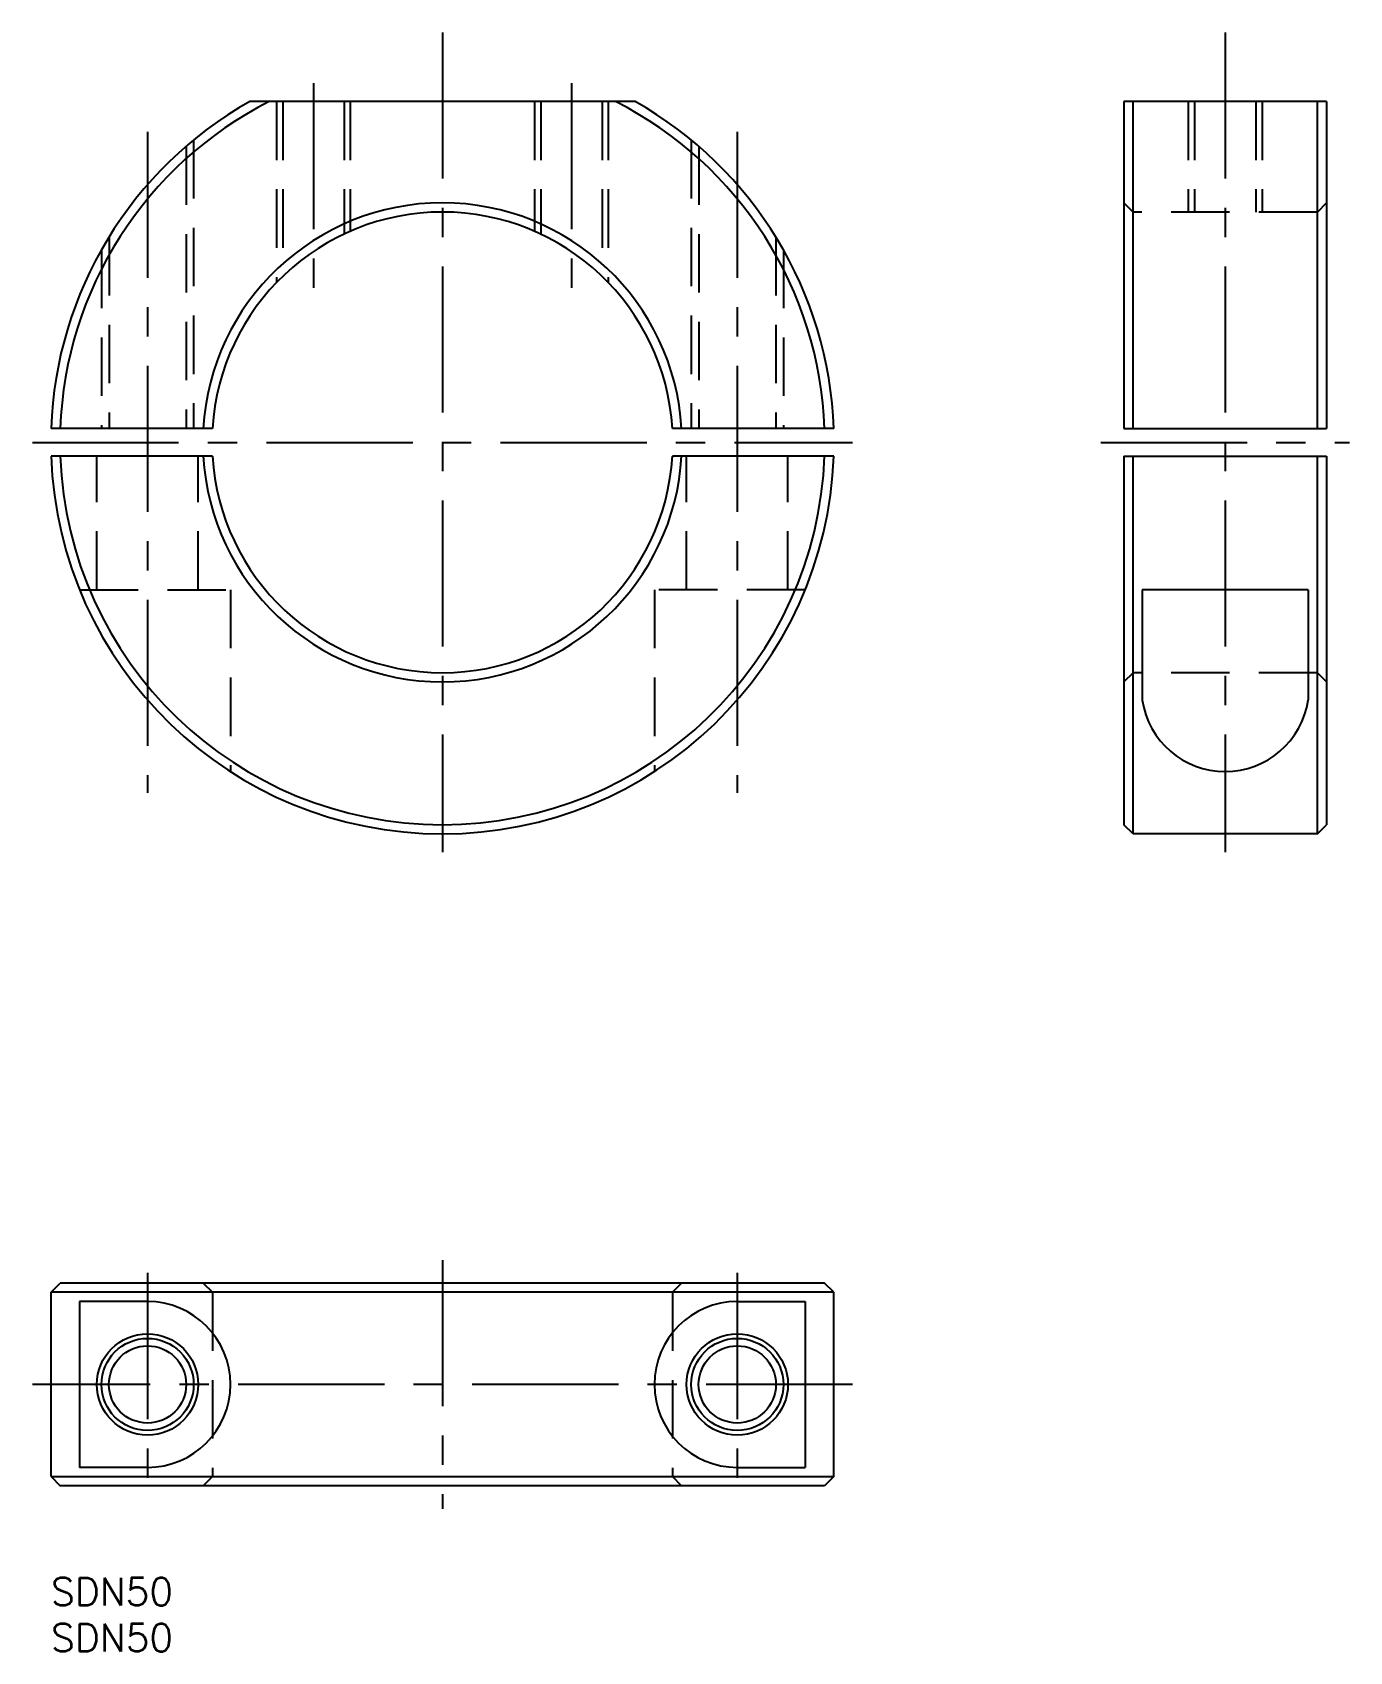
# Model space of a CAD drawing. Extents: x -2 to 141, y -8 to 168.
import ezdxf

# ---------------------------------------------------------------- set-up
doc = ezdxf.new("R2010")
doc.units = 0
doc.header["$LTSCALE"] = 0.5
doc.linetypes.add('CENTER', pattern=[50.8, 31.75, -6.35, 6.35, -6.35])
doc.linetypes.add('DASHED', pattern=[19.05, 12.7, -6.35])
for name, color, linetype in [('MSM_CENTER', 1, 'CENTER'), ('MSM_CONTINUOUS', 7, 'CONTINUOUS'), ('MSM_DASHED', 4, 'DASHED'), ('MSM_NARROW', 5, 'CONTINUOUS'), ('MSM_PART_NUMBER', 7, 'CONTINUOUS')]:
    doc.layers.add(name, color=color, linetype=linetype)
doc.styles.get("Standard").update_dxf_attribs({"font": 'txt.shx', "height": 3, "bigfont": 'bigfont.shx'})

# ---------------------------------------------------------------- blocks, each defined once
blk = doc.blocks.new('*U1')
at = {"layer": 'MSM_PART_NUMBER'}
blk.add_text('SDN50', height=3, dxfattribs=at).set_placement((0, -3))
blk = doc.blocks.new('*U2')
at = {"layer": 'MSM_PART_NUMBER'}
blk.add_text('SDN50', height=3, dxfattribs=at).set_placement((0, -8))

msp = doc.modelspace()

# ---------------------------------------------------------------- linework, layer by layer
at = {"layer": 'MSM_CENTER'}
for p, q in [((42.47, 167.76), (42.47, 78.76)), ((127.42, 167.76), (127.42, 78.76)), ((28.47, 162.26), (28.47, 139.45)), ((56.47, 162.26), (56.47, 139.45)), ((10.47, 156.98), (10.47, 85.22)), ((74.47, 156.98), (74.47, 85.22)), ((-2.03, 123.26), (86.97, 123.26)), ((113.92, 123.26), (140.92, 123.26)), ((42.47, 34.5), (42.47, 7.5)), ((10.47, 33.1), (10.47, 8.9)), ((74.47, 33.1), (74.47, 8.9)), ((86.97, 21), (-2.03, 21))]:
    msp.add_line(p, q, dxfattribs=at)
at = {"layer": 'MSM_CONTINUOUS'}
for p, q in [((63.38, 160.26), (21.56, 160.26)), ((138.42, 160.26), (116.42, 160.26)), ((116.42, 160.26), (116.42, 124.76)), ((117.42, 124.76), (117.42, 160.26)), ((137.42, 124.76), (137.42, 160.26)), ((138.42, 160.26), (138.42, 124.76)), ((17.52, 124.76), (0, 124.76)), ((84.95, 124.76), (67.43, 124.76)), ((116.42, 124.76), (138.42, 124.76)), ((17.52, 121.76), (0, 121.76)), ((84.95, 121.76), (67.43, 121.76)), ((116.42, 121.76), (138.42, 121.76)), ((116.42, 121.76), (116.42, 81.76)), ((117.42, 80.76), (117.42, 121.76)), ((137.42, 80.76), (137.42, 121.76)), ((138.42, 121.76), (138.42, 81.76)), ((136.42, 107.26), (118.42, 107.26)), ((118.42, 107.26), (118.42, 95.29)), ((136.42, 107.26), (136.42, 95.29)), ((117.42, 80.76), (116.42, 81.76)), ((137.42, 80.76), (138.42, 81.76)), ((137.42, 80.76), (117.42, 80.76)), ((0, 31), (1, 32)), ((83.95, 32), (1, 32)), ((84.95, 31), (83.95, 32)), ((0, 11), (0, 31)), ((84.95, 31), (0, 31)), ((10.47, 30), (3.1, 30)), ((3.1, 30), (3.1, 12)), ((74.47, 30), (81.85, 30)), ((81.85, 30), (81.85, 12)), ((84.95, 11), (84.95, 31)), ((0, 11), (1, 10)), ((0, 11), (84.95, 11)), ((10.47, 12), (3.1, 12)), ((74.47, 12), (81.85, 12)), ((84.95, 11), (83.95, 10)), ((83.95, 10), (1, 10))]:
    msp.add_line(p, q, dxfattribs=at)
for centre, radius in [((10.47, 21), 5.5), ((74.47, 21), 5.5), ((10.47, 21), 4.19), ((74.47, 21), 4.19)]:
    msp.add_circle(centre, radius, dxfattribs=at)
for centre, radius, start, end in [((42.47, 123.26), 42.5, 119.4729, 177.9774), ((42.47, 123.26), 41.5, 116.9293, 177.9286), ((42.47, 123.26), 41.5, 2.0714, 63.0707), ((42.47, 123.26), 42.5, 2.0226, 60.5271), ((42.47, 123.26), 26, 3.3074, 176.6926), ((42.47, 123.26), 25, 3.4398, 176.5602), ((42.47, 123.26), 42.5, 182.0226, 357.9774), ((42.47, 123.26), 41.5, 182.0714, 357.9286), ((42.47, 123.26), 26, 183.3074, 356.6926), ((42.47, 123.26), 25, 183.4398, 356.5602), ((127.42, 96.62), 9.1, 188.3904, 351.6096), ((10.47, 21), 9, 270, 90), ((74.47, 21), 9, 90, 270)]:
    msp.add_arc(centre, radius, start, end, dxfattribs=at)
at = {"layer": 'MSM_DASHED'}
for p, q in [((24.47, 160.26), (24.47, 140.61)), ((25.15, 160.26), (25.15, 141.29)), ((31.8, 160.26), (31.8, 145.87)), ((32.47, 160.26), (32.47, 146.18)), ((52.47, 160.26), (52.47, 146.18)), ((53.15, 160.26), (53.15, 145.87)), ((59.8, 160.26), (59.8, 141.29)), ((60.47, 160.26), (60.47, 140.61)), ((123.42, 160.26), (123.42, 148.26)), ((124.1, 160.26), (124.1, 148.26)), ((130.75, 160.26), (130.75, 148.26)), ((131.42, 160.26), (131.42, 148.26)), ((14.66, 155.4), (14.66, 124.76)), ((15.47, 156.08), (15.47, 124.76)), ((69.47, 156.08), (69.47, 124.76)), ((70.29, 155.4), (70.29, 124.76)), ((117.42, 148.26), (116.42, 149.26)), ((137.42, 148.26), (117.42, 148.26)), ((137.42, 148.26), (138.42, 149.26)), ((5.47, 144.17), (5.47, 124.76)), ((6.29, 145.55), (6.29, 124.76)), ((78.66, 145.55), (78.66, 124.76)), ((79.47, 144.17), (79.47, 124.76)), ((4.97, 107.26), (4.97, 121.76)), ((15.97, 107.26), (15.97, 121.76)), ((68.97, 107.26), (68.97, 121.76)), ((79.97, 107.26), (79.97, 121.76)), ((3.1, 107.26), (19.47, 107.26)), ((19.47, 107.26), (19.47, 87.52)), ((81.85, 107.26), (65.47, 107.26)), ((65.47, 107.26), (65.47, 87.52)), ((117.42, 98.26), (116.42, 97.26)), ((137.42, 98.26), (117.42, 98.26)), ((137.42, 98.26), (138.42, 97.26)), ((16.52, 32), (17.52, 31)), ((68.43, 32), (67.43, 31)), ((17.52, 31), (17.52, 11)), ((67.43, 31), (67.43, 11)), ((16.52, 10), (17.52, 11)), ((68.43, 10), (67.43, 11))]:
    msp.add_line(p, q, dxfattribs=at)
at = {"layer": 'MSM_NARROW'}
for centre in [(10.47, 21), (74.47, 21)]:
    msp.add_circle(centre, 5, dxfattribs=at)

# ---------------------------------------------------------------- block references
at = {"layer": 'MSM_CONTINUOUS'}
for name in ['*U1', '*U2']:
    msp.add_blockref(name, (0, 0), dxfattribs=at)

doc.saveas('drawing.dxf')
